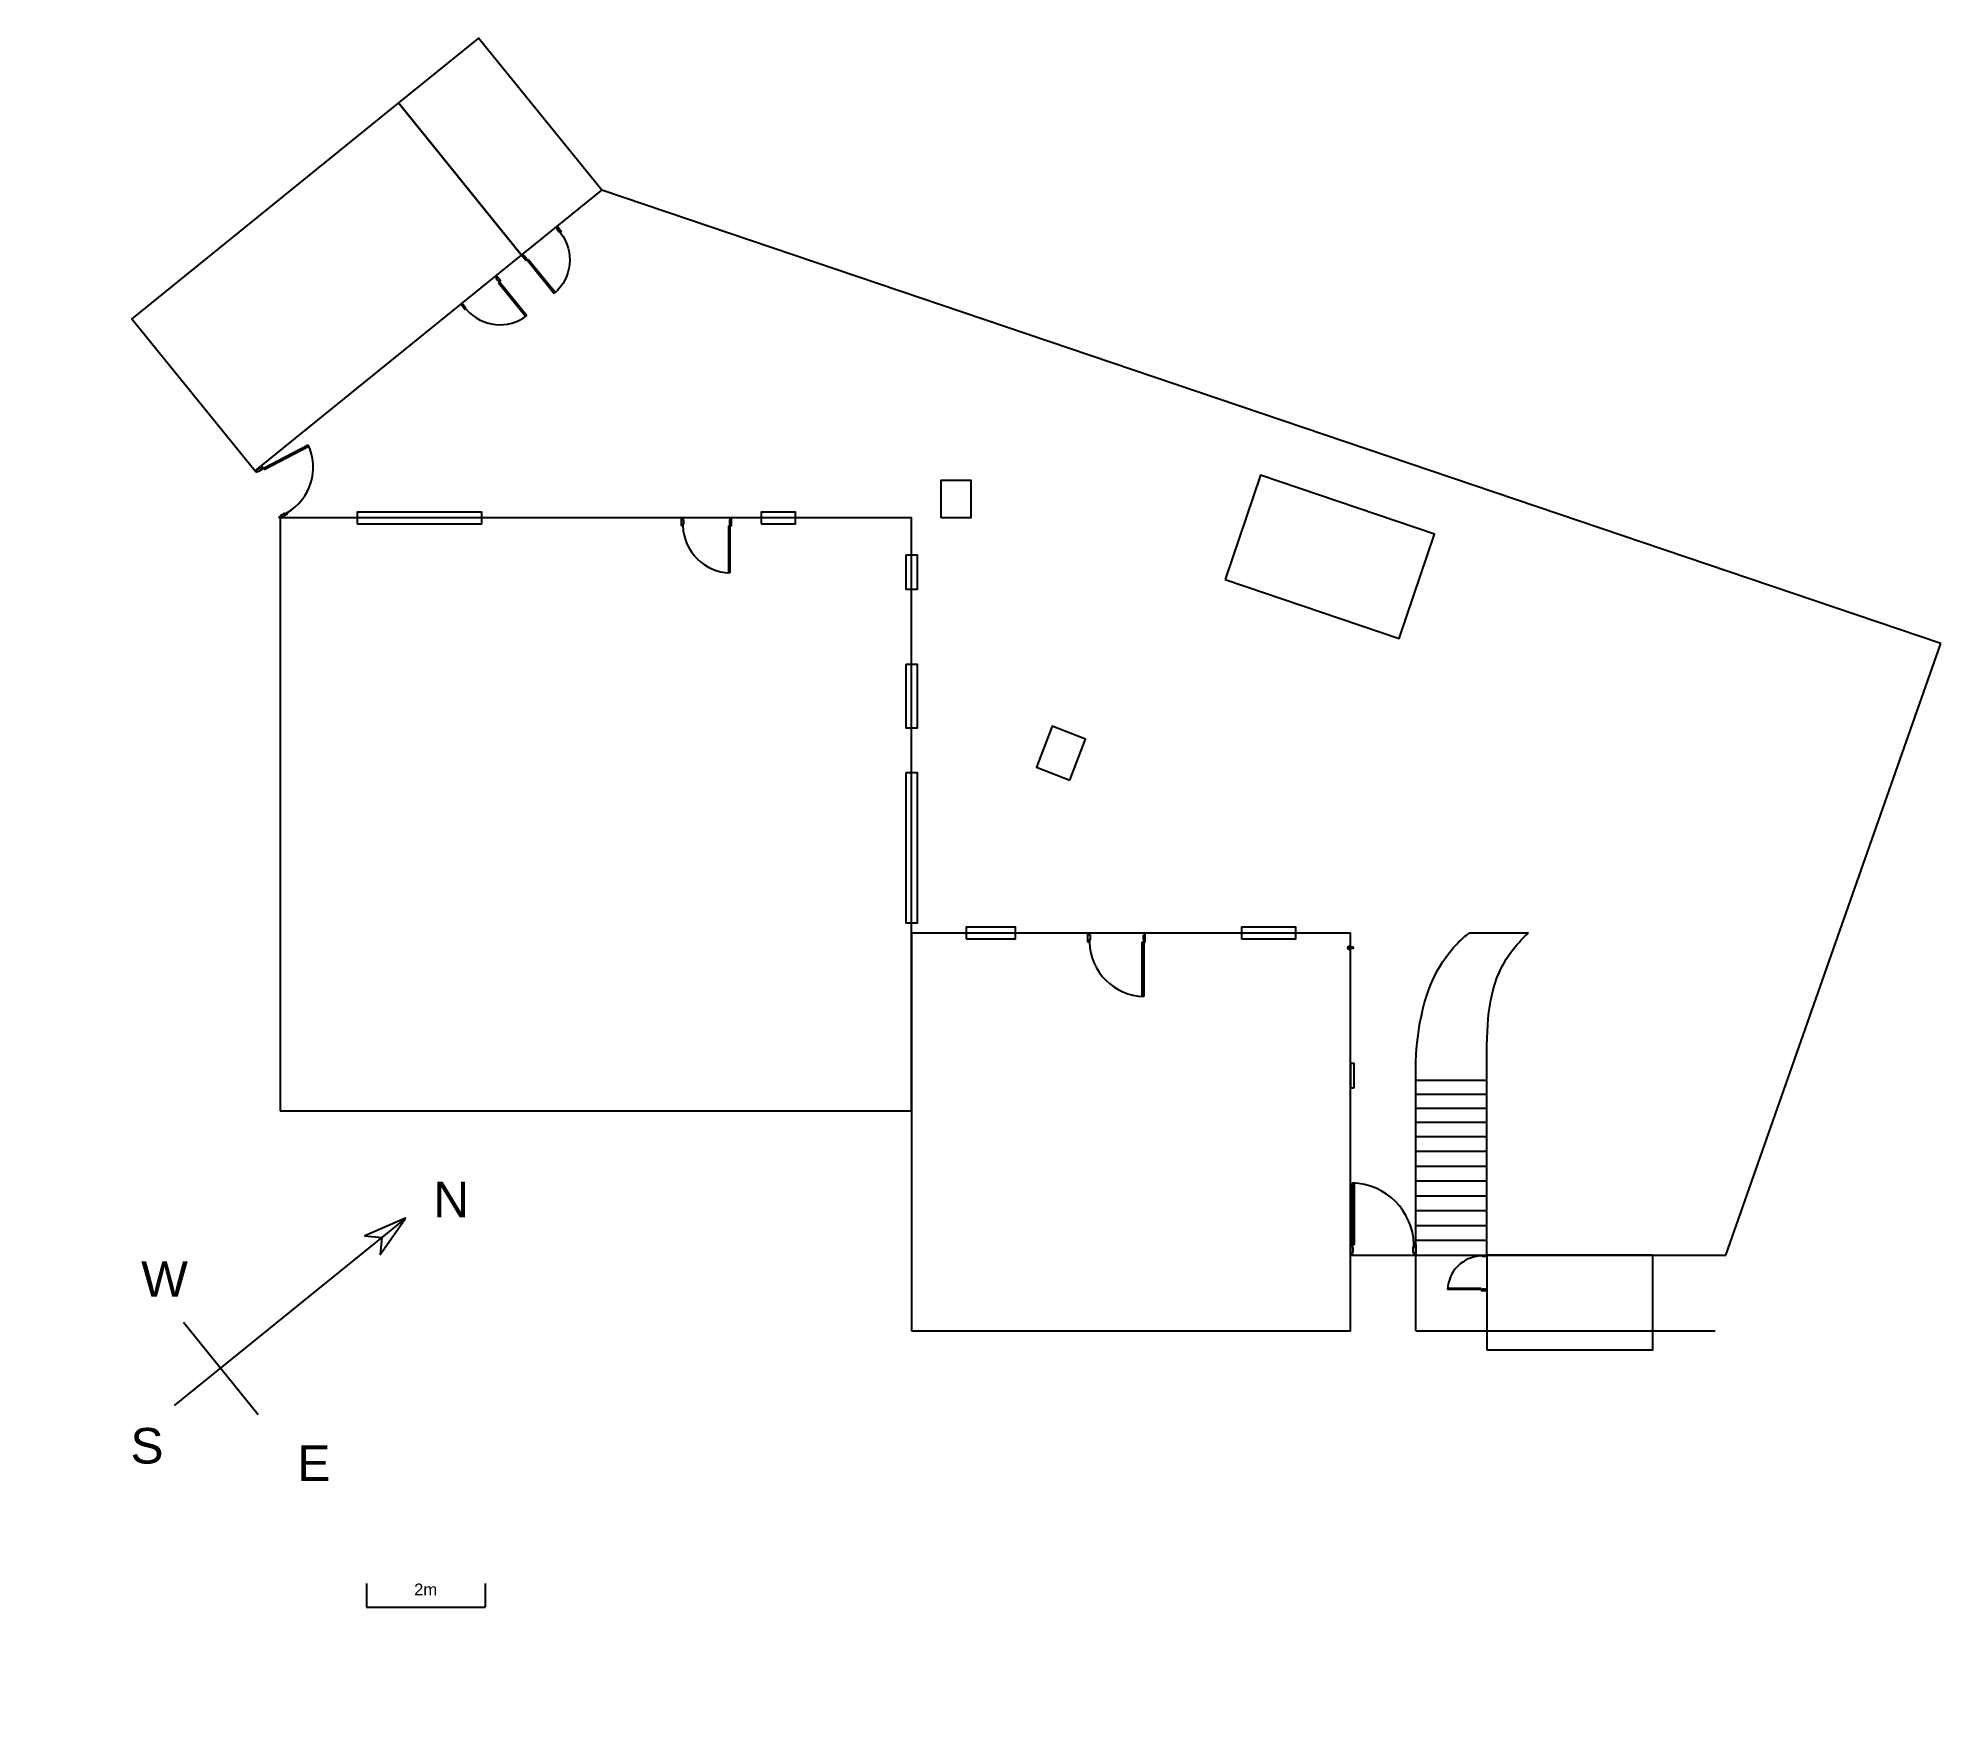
# Model space of a CAD drawing. Header units: metres. Extents: x -3.1 to 29, y -6 to 22.4.
import ezdxf

# ---------------------------------------------------------------- set-up
doc = ezdxf.new("R2010")
doc.units = ezdxf.units.M
doc.layers.get('0').update_dxf_attribs({"lineweight": 25, "true_color": 0xffffff})
for name, color, linetype, lineweight, true_color in [('Areas', 30, 'Continuous', 25, 0xff7f00), ('Boundary', 1, 'Continuous', 25, 0xff0000), ('Buildings', 6, 'Continuous', 25, 0xff00ff), ('Furniture', 136, 'Continuous', 25, 0x008080), ('Legend', 40, 'Continuous', 25, 0xffbb00), ('Utilities', 5, 'Continuous', 25, 0x0000ff)]:
    doc.layers.add(name, color=color, linetype=linetype, lineweight=lineweight, true_color=true_color)
doc.styles.add('textstyle21', font='')
doc.styles.add('textstyle22', font='')
doc.styles.add('textstyle23', font='')
doc.styles.add('textstyle24', font='')
doc.styles.add('textstyle25', font='')
doc.styles.get('textstyle21').set_extended_font_data('Arial')
doc.styles.get('textstyle22').set_extended_font_data('Arial')
doc.styles.get('textstyle23').set_extended_font_data('Arial')
doc.styles.get('textstyle24').set_extended_font_data('Arial')
doc.styles.get('textstyle25').set_extended_font_data('Arial')

# ---------------------------------------------------------------- blocks, each defined once
blk = doc.blocks.new('Legend')
at = {"layer": 'Legend'}
for p, q in [((5.628, 1.18), (5.939, 0.928)), ((4.68, -0.626), (5.939, 0.928)), ((-1, 0), (1, 0)), ((4.369, -0.374), (4.68, -0.626))]:
    blk.add_line(p, q, dxfattribs=at)
for points in [[(-0.004, 3.5), (0.202, 3.294), (0, 4), (-0.004, 4.013), (-0.209, 3.294), (-0.004, 3.5)], [(0, -1), (0, 4)]]:
    blk.add_lwpolyline(points, dxfattribs=at)
at = {"layer": 'Legend', "attachment_point": 2, "rotation": 51}
for s, insert, char_height, style in [('N', (0, 5), 0.6, 'textstyle22'), ('W', (-2, 0.4), 0.6, 'textstyle23'), ('E', (2, 0.4), 0.6, 'textstyle24'), ('2m', (4.996, 0.4), 0.2, 'textstyle21'), ('S', (0, -1.6), 0.6, 'textstyle25')]:
    blk.add_mtext(s, dxfattribs=dict(at, insert=insert, char_height=char_height, style=style))
blk = doc.blocks.new('Building - Door')
at = {"layer": 'Buildings'}
for p, q in [((0.028, 0.16), (0.028, 1.104)), ((0.06, 0.16), (0.06, 1.103)), ((0, 0.16), (0, 0)), ((0.028, 0.16), (0, 0.16)), ((0.028, 0.12), (0.028, 0.16)), ((0.04, 0.12), (0.028, 0.12)), ((0.028, 0), (0.028, 0.04)), ((0.028, 0.04), (0.04, 0.04)), ((0.04, 0.04), (0.04, 0.12)), ((0, 0), (0.028, 0))]:
    blk.add_line(p, q, dxfattribs=at)
blk.add_lwpolyline([(0.028, 0.16), (0.06, 0.16)], dxfattribs=at)
blk.add_lwpolyline([(1, 0.16), (1, 0), (0.972, 0), (0.972, 0.04), (0.96, 0.04), (0.96, 0.12), (0.972, 0.12), (0.972, 0.16)], close=True, dxfattribs=at)
blk.add_arc((-0.001, 0.131), 0.974, 1.7273, 88.2727, dxfattribs=at)
blk = doc.blocks.new('Building - Garage')
at = {"layer": 'Buildings', "flags": 128}
for points in [[(0, 0), (5.78, 0), (5.78, 3.3), (0, 3.3)], [(5.78, 0), (7.52, 0), (7.52, 3.3), (5.78, 3.3)]]:
    blk.add_lwpolyline(points, close=True, dxfattribs=at)
at = {"layer": 'Buildings'}
for p, xscale, yscale, rotation in [((5.23, 0), 0.77, 0.77, 180), ((0, 0), 0.9, 0.9, 258.7)]:
    blk.add_blockref('Building - Door', p, dxfattribs=dict(at, xscale=xscale, yscale=yscale, rotation=rotation))
at = {"layer": 'Buildings', "xscale": 0.77, "yscale": -0.77}
blk.add_blockref('Building - Door', (5.78, 0), dxfattribs=at)
blk = doc.blocks.new('Building - Shelter')
at = {"layer": 'Buildings', "flags": 128}
blk.add_lwpolyline([(0, 0), (3.1, 0), (3.1, 1.86), (0, 1.86)], close=True, dxfattribs=at)
blk = doc.blocks.new('Building - Window')
at = {"layer": 'Buildings', "flags": 128}
blk.add_lwpolyline([(0, -0.1), (1, -0.1), (1, 0.1), (0, 0.1)], close=True, dxfattribs=at)
blk = doc.blocks.new('Furniture - Tap')
at = {"layer": 'Furniture'}
for points in [[(0.011, 0, 5.042833), (-0.01, 0)], [(0.011, 0.022, 1.362521), (-0.01, 0.022)], [(0.011, 0.026, 0.936931), (-0.01, 0.026)]]:
    blk.add_lwpolyline(points, format="xyb", dxfattribs=at)
for points in [[(-0.01, -0.03), (-0.01, 0.026)], [(0.011, -0.03), (0.011, 0.026)], [(-0.01, -0.044), (-0.01, -0.03)], [(0.011, -0.044), (0.011, -0.03)]]:
    blk.add_lwpolyline(points, dxfattribs=at)
for points in [[(0, -0.047), (0.005, -0.046), (0.008, -0.046), (0.01, -0.045), (0.011, -0.044), (0.01, -0.043), (0.007, -0.042), (0.004, -0.041), (0, -0.041), (-0.003, -0.041), (-0.007, -0.042), (-0.009, -0.043), (-0.01, -0.044), (-0.009, -0.045), (-0.007, -0.046), (-0.004, -0.046)], [(0, -0.046), (-0.004, -0.046), (-0.007, -0.045), (-0.008, -0.044), (-0.008, -0.043), (-0.006, -0.043), (-0.003, -0.042), (0, -0.042), (0.004, -0.042), (0.007, -0.043), (0.008, -0.043), (0.009, -0.044), (0.007, -0.045), (0.004, -0.046)]]:
    blk.add_lwpolyline(points, close=True, dxfattribs=at)
blk = doc.blocks.new('Furniture - Gate')
at = {"layer": 'Furniture'}
for p, q in [((0.028, 0.16), (0.028, 1.104)), ((0.06, 0.16), (0.06, 1.103)), ((0, 0.16), (0, 0)), ((0.028, 0.16), (0, 0.16)), ((0.028, 0.12), (0.028, 0.16)), ((0.04, 0.12), (0.028, 0.12)), ((0.028, 0), (0.028, 0.04)), ((0.028, 0.04), (0.04, 0.04)), ((0.04, 0.04), (0.04, 0.12)), ((0, 0), (0.028, 0))]:
    blk.add_line(p, q, dxfattribs=at)
blk.add_lwpolyline([(0.028, 0.16), (0.06, 0.16)], dxfattribs=at)
blk.add_lwpolyline([(1, 0.16), (1, 0), (0.972, 0), (0.972, 0.04), (0.96, 0.04), (0.96, 0.12), (0.972, 0.12), (0.972, 0.16)], close=True, dxfattribs=at)
blk.add_arc((-0.001, 0.131), 0.974, 1.7273, 88.2727, dxfattribs=at)
blk = doc.blocks.new('Building - House')
at = {"layer": 'Buildings', "flags": 128}
for points in [[(0, -10), (10.65, -10), (10.65, 0), (0, 0)], [(10.65, -13.71), (18.05, -13.71), (18.05, -7), (10.65, -7)], [(18.11, -9.61), (18.11, -9.2), (18.05, -9.2), (18.05, -9.61)]]:
    blk.add_lwpolyline(points, close=True, dxfattribs=at)
at = {"rotation": 270}
for p, xscale in [((10.65, -0.63), 0.57), ((10.65, -2.47), 1.07), ((10.65, -4.3), 2.53)]:
    blk.add_blockref('Building - Window', p, dxfattribs=dict(at, xscale=xscale))
for p, xscale in [((11.57, -7), 0.83), ((16.21, -7), 0.92), ((16.21, -7), 0.92)]:
    blk.add_blockref('Building - Window', p, dxfattribs=dict(xscale=xscale))
at = {"xscale": 0.97, "yscale": 0.97, "rotation": 180}
blk.add_blockref('Building - Door', (14.59, -7), dxfattribs=at)
at = {"rotation": 90}
blk.add_blockref('Furniture - Tap', (18.05, -7.25), dxfattribs=at)
at = {"xscale": 1.1, "yscale": 1.1}
blk.add_blockref('Furniture - Gate', (18.05, -12.43), dxfattribs=at)
at = {"layer": 'Buildings', "xscale": 0.84, "yscale": 0.84, "rotation": 180}
blk.add_blockref('Building - Door', (7.61, 0), dxfattribs=at)
at = {"layer": 'Furniture'}
for p, xscale in [((1.3, 0), 2.1), ((8.11, 0), 0.58)]:
    blk.add_blockref('Building - Window', p, dxfattribs=dict(at, xscale=xscale))
blk = doc.blocks.new('Utilities - Inspection cover rectangle')
at = {"layer": 'Utilities', "flags": 128}
blk.add_lwpolyline([(0, 0), (1, 0), (1, 1), (0, 1)], close=True, dxfattribs=at)
blk = doc.blocks.new('Building - Air raid shelter')
at = {"layer": 'Buildings', "flags": 128}
blk.add_lwpolyline([(0, -1.6), (2.8, -1.6), (2.8, 0), (0, 0)], close=True, dxfattribs=at)
at = {"layer": 'Buildings', "xscale": 0.6, "yscale": 0.6, "rotation": 90}
blk.add_blockref('Building - Door', (0, -0.6), dxfattribs=at)
blk = doc.blocks.new('Furniture - Steps')
at = {"layer": 'Furniture'}
for p, q in [((0, 0), (0, 1)), ((0, 1), (1, 1)), ((1, 0), (1, 1)), ((0, 0.75), (1, 0.75)), ((0, 0.5), (1, 0.5)), ((0, 0.25), (1, 0.25)), ((0, 0), (1, 0))]:
    blk.add_line(p, q, dxfattribs=at)

msp = doc.modelspace()

# ---------------------------------------------------------------- linework, layer by layer
at = {"layer": 'Areas'}
for p, q in [((22.05, 7.34), (21.05, 7.34)), ((20.15, 0.63), (20.15, 4.86)), ((21.35, 1.91), (21.35, 4.86)), ((20.15, 0.63), (25.2, 0.63))]:
    msp.add_line(p, q, dxfattribs=at)
for points in [[(20.15, 4.86), (20.136, 5.689), (20.449, 6.919), (21.05, 7.34), (21.05, 7.34)], [(21.35, 4.86), (21.34, 5.495), (21.342, 6.753), (22.05, 7.34), (22.05, 7.34)]]:
    msp.add_open_spline(points, degree=3, dxfattribs=at)
at = {"layer": 'Boundary'}
for p, q in [((29.006, 12.221), (6.425, 19.869)), ((25.379, 1.91), (29.006, 12.221)), ((19.05, 1.91), (25.379, 1.91))]:
    msp.add_line(p, q, dxfattribs=at)

# ---------------------------------------------------------------- block references
at = {"layer": 'Buildings'}
for name, p, rotation in [('Building - Garage', (0.58, 15.136), 39.00000000000001), ('Building - Shelter', (16.936, 13.301), 341.2905319999999)]:
    msp.add_blockref(name, p, dxfattribs=dict(at, rotation=rotation))
for name, p in [('Building - House', (1, 14.34)), ('Building - Air raid shelter', (21.35, 1.91))]:
    msp.add_blockref(name, p, dxfattribs=at)
at = {"layer": 'Furniture', "xscale": 1.2, "yscale": 0.95}
msp.add_blockref('Furniture - Steps', (20.15, 3.91), dxfattribs=at)
at = {"layer": 'Furniture', "xscale": 1.2}
for p in [(20.15, 2.91), (20.15, 1.91)]:
    msp.add_blockref('Furniture - Steps', p, dxfattribs=at)
at = {"layer": 'Legend', "rotation": 309}
msp.add_blockref('Legend', (0, 0), dxfattribs=at)
at = {"layer": 'Utilities'}
for p, xscale, yscale, rotation in [((12.15, 14.34), 0.64, -0.5, 90), ((14.315, 9.92), 0.74, 0.6, 69)]:
    msp.add_blockref('Utilities - Inspection cover rectangle', p, dxfattribs=dict(at, xscale=xscale, yscale=yscale, rotation=rotation))

doc.saveas('drawing.dxf')
